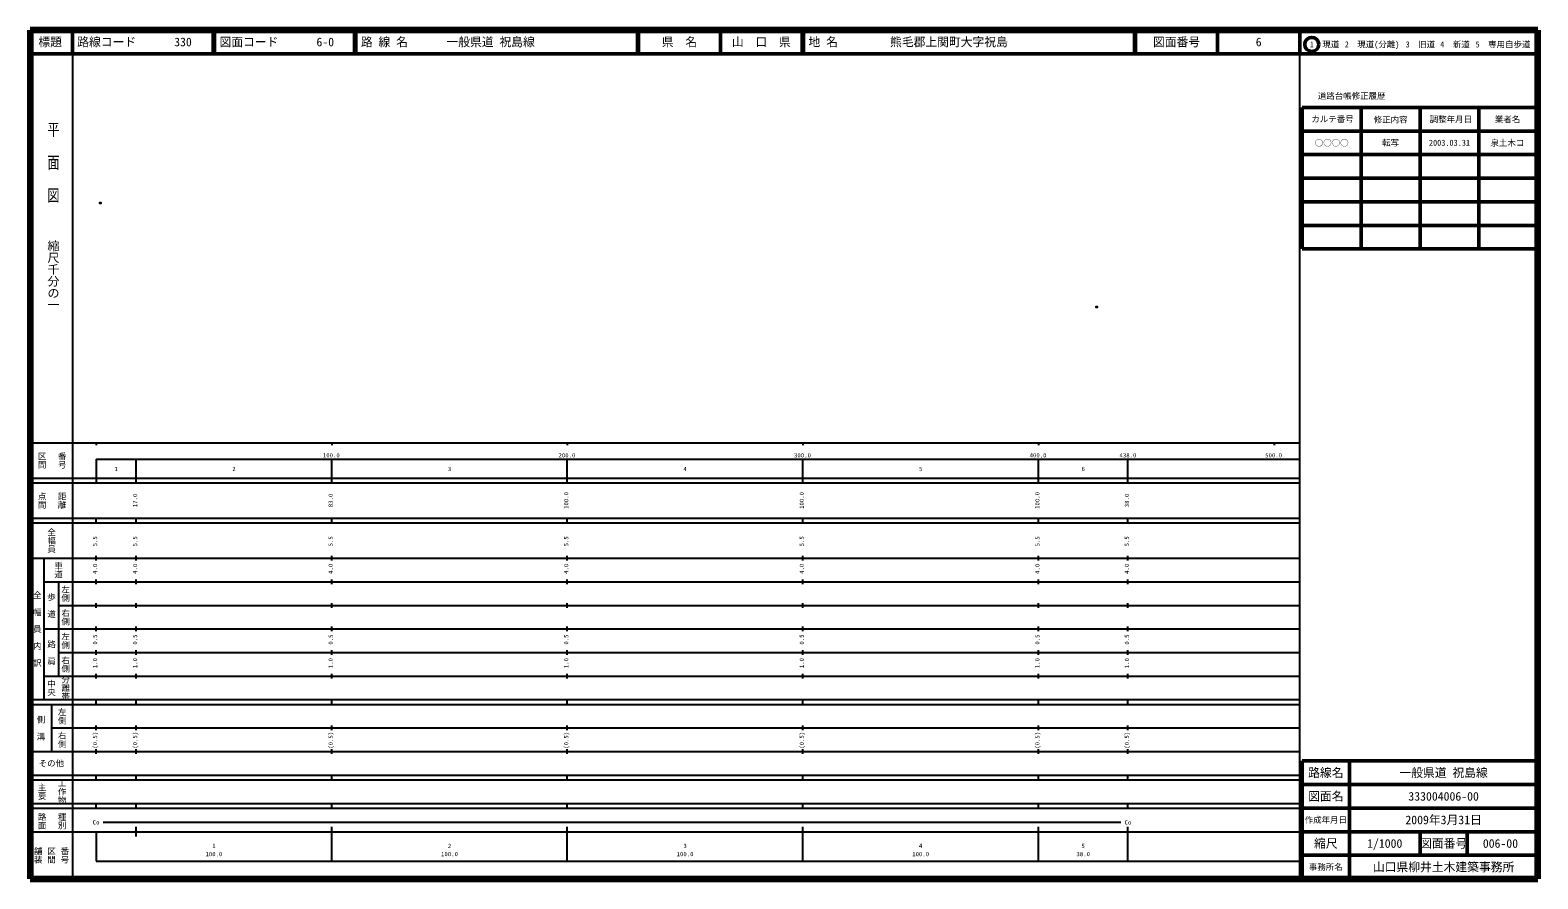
# Model space of a CAD drawing. Units: millimetres on the paper. Extents: x 40 to 680, y 20 to 380.
import ezdxf
from ezdxf.enums import TextEntityAlignment as Align

# ---------------------------------------------------------------- set-up
doc = ezdxf.new("R2010")
doc.units = ezdxf.units.MM
doc.header["$PDMODE"] = 32
doc.header["$PDSIZE"] = 0.5
doc.layers.add('M-OTRS', color=6, linetype='Continuous')
doc.layers.add('M-TTL-TXT', color=7, linetype='Continuous')
for name, color, linetype, lineweight in [('M-TTL', 2, 'Continuous', 140), ('M-TTL-BAND', 7, 'Continuous', 25), ('M-TTL-FRAM', 2, 'Continuous', 50), ('M-TTL-LINE', 7, 'Continuous', 50)]:
    doc.layers.add(name, color=color, linetype=linetype, lineweight=lineweight)
doc.styles.add('@ＭＳ ゴシック', font='')
doc.styles.add('ＭＳ ゴシック', font='')
doc.styles.get('@ＭＳ ゴシック').set_extended_font_data('@MS Gothic')
doc.styles.get('ＭＳ ゴシック').set_extended_font_data('MS Gothic')

msp = doc.modelspace()

# ---------------------------------------------------------------- linework, layer by layer
at = {"layer": 'M-OTRS'}
for p in [(69.786, 306.671), (492.708, 262.602)]:
    msp.add_point(p, dxfattribs=at)
at = {"layer": 'M-TTL'}
for p, q in [((40, 380), (40, 20)), ((680, 380), (40, 380)), ((680, 20), (680, 380)), ((40, 20), (680, 20))]:
    msp.add_line(p, q, dxfattribs=at)
at = {"layer": 'M-TTL-BAND'}
for p, q in [((58, 370), (58, 20)), ((579, 20), (579, 370)), ((40, 205), (579, 205)), ((68, 205), (68, 204)), ((168, 205), (168, 204)), ((268, 205), (268, 204)), ((368, 205), (368, 204)), ((468, 205), (468, 204)), ((568, 205), (568, 204)), ((68, 198), (579, 198)), ((68, 198), (68, 188)), ((85, 188), (85, 198)), ((168, 188), (168, 198)), ((268, 188), (268, 198)), ((368, 188), (368, 198)), ((468, 188), (468, 198)), ((506, 188), (506, 198)), ((40, 190), (579, 190)), ((40, 188), (579, 188)), ((40, 173), (579, 173)), ((68, 171), (68, 173)), ((85, 171), (85, 173)), ((168, 171), (168, 173)), ((268, 171), (268, 173)), ((368, 171), (368, 173)), ((468, 171), (468, 173)), ((506, 171), (506, 173)), ((40, 171), (579, 171)), ((40, 156), (579, 156)), ((46, 96), (46, 156)), ((68, 155), (68, 157)), ((85, 155), (85, 157)), ((168, 155), (168, 157)), ((268, 155), (268, 157)), ((368, 155), (368, 157)), ((468, 155), (468, 157)), ((506, 155), (506, 157)), ((46, 146), (579, 146)), ((52, 146), (52, 106)), ((68, 145), (68, 147)), ((85, 145), (85, 147)), ((168, 145), (168, 147)), ((268, 145), (268, 147)), ((368, 145), (368, 147)), ((468, 145), (468, 147)), ((506, 145), (506, 147)), ((52, 136), (579, 136)), ((68, 135), (68, 137)), ((85, 135), (85, 137)), ((168, 135), (168, 137)), ((268, 135), (268, 137)), ((368, 135), (368, 137)), ((468, 135), (468, 137)), ((506, 135), (506, 137)), ((46, 126), (579, 126)), ((68, 125), (68, 127)), ((85, 125), (85, 127)), ((168, 125), (168, 127)), ((268, 125), (268, 127)), ((368, 125), (368, 127)), ((468, 125), (468, 127)), ((506, 125), (506, 127)), ((52, 116), (579, 116)), ((68, 115), (68, 117)), ((85, 115), (85, 117)), ((168, 115), (168, 117)), ((268, 115), (268, 117)), ((368, 115), (368, 117)), ((468, 115), (468, 117)), ((506, 115), (506, 117)), ((46, 106), (579, 106)), ((68, 105), (68, 107)), ((85, 105), (85, 107)), ((168, 105), (168, 107)), ((268, 105), (268, 107)), ((368, 105), (368, 107)), ((468, 105), (468, 107)), ((506, 105), (506, 107)), ((40, 96), (579, 96)), ((68, 94), (68, 96)), ((85, 94), (85, 96)), ((168, 94), (168, 96)), ((268, 94), (268, 96)), ((368, 94), (368, 96)), ((468, 94), (468, 96)), ((506, 94), (506, 96)), ((40, 94), (579, 94)), ((49, 94), (49, 74)), ((49, 84), (579, 84)), ((68, 83), (68, 85)), ((85, 83), (85, 85)), ((168, 83), (168, 85)), ((268, 83), (268, 85)), ((368, 83), (368, 85)), ((468, 83), (468, 85)), ((506, 83), (506, 85)), ((40, 74), (579, 74)), ((68, 73), (68, 75)), ((85, 73), (85, 75)), ((168, 73), (168, 75)), ((268, 73), (268, 75)), ((368, 73), (368, 75)), ((468, 73), (468, 75)), ((506, 73), (506, 75)), ((40, 64), (579, 64)), ((68, 62), (68, 64)), ((85, 62), (85, 64)), ((168, 62), (168, 64)), ((268, 62), (268, 64)), ((368, 62), (368, 64)), ((468, 62), (468, 64)), ((506, 62), (506, 64)), ((40, 62), (579, 62)), ((40, 52), (579, 52)), ((68, 50), (68, 52)), ((85, 50), (85, 52)), ((168, 50), (168, 52)), ((268, 50), (268, 52)), ((368, 50), (368, 52)), ((468, 50), (468, 52)), ((506, 50), (506, 52)), ((40, 50), (579, 50)), ((40, 40), (579, 40)), ((68, 40), (68, 27.5)), ((71, 44), (503, 44)), ((85, 38), (85, 42)), ((168, 27.5), (168, 42)), ((268, 27.5), (268, 42)), ((368, 27.5), (368, 42)), ((468, 27.5), (468, 42)), ((506, 27.5), (506, 42)), ((68, 27.5), (579, 27.5))]:
    msp.add_line(p, q, dxfattribs=at)
at = {"layer": 'M-TTL-FRAM'}
for p, q in [((580, 347.197), (580, 287.197)), ((580, 347.197), (680, 347.197)), ((580, 287.197), (680, 287.197)), ((680, 70), (580, 70)), ((580, 70), (580, 20))]:
    msp.add_line(p, q, dxfattribs=at)
at = {"layer": 'M-TTL-LINE'}
for p, q in [((58, 380), (58, 370)), ((117.75, 380), (117.75, 370)), ((118.25, 380), (118.25, 370)), ((177.75, 380), (177.75, 370)), ((178.25, 380), (178.25, 370)), ((297.75, 380), (297.75, 370)), ((298.25, 380), (298.25, 370)), ((333, 380), (333, 370)), ((367.75, 380), (367.75, 370)), ((368.25, 380), (368.25, 370)), ((508.747, 380), (508.747, 370)), ((509.247, 380), (509.247, 370)), ((543.997, 380), (543.997, 370)), ((579, 380), (579, 370)), ((40, 370), (680, 370)), ((605, 347.197), (605, 287.197)), ((630, 347.197), (630, 287.197)), ((655, 347.197), (655, 287.197)), ((580, 337.197), (680, 337.197)), ((580, 327.197), (680, 327.197)), ((580, 317.197), (680, 317.197)), ((580, 307.197), (680, 307.197)), ((580, 297.197), (680, 297.197)), ((600, 70), (600, 20)), ((680, 60), (580, 60)), ((680, 50), (580, 50)), ((680, 40), (580, 40)), ((630, 40), (630, 30)), ((650, 40), (650, 30)), ((680, 30), (580, 30))]:
    msp.add_line(p, q, dxfattribs=at)
msp.add_circle((584.031, 373.958), 3, dxfattribs=at)

# ---------------------------------------------------------------- texts
at = {"layer": 'M-TTL-BAND', "style": '@ＭＳ ゴシック', "width": 1.4}
msp.add_text('平  面  図', height=3.666, rotation=270, dxfattribs=at).set_placement((49.777, 306.475), align=Align.MIDDLE_RIGHT)
at = {"layer": 'M-TTL-BAND', "style": '@ＭＳ ゴシック'}
msp.add_text('縮尺千分の一', height=3.666, rotation=270, dxfattribs=at).set_placement((49.777, 261.03), align=Align.MIDDLE_RIGHT)
for s, p in [('区間', (45, 197.5)), ('番号', (53.5, 197.5)), ('点間', (45, 180.5)), ('距離', (53.5, 180.5)), ('全幅員', (49, 163.5)), ('車道', (52, 151)), ('全\u3000幅\u3000員\u3000内\u3000訳', (43, 126)), ('歩\u3000道', (49, 136)), ('左側', (55, 141)), ('右側', (55, 131)), ('左側', (55, 121)), ('路\u3000肩', (49, 116)), ('右側', (55, 111)), ('中央', (49, 101)), ('分離帯', (55, 101)), ('左側', (53.5, 89)), ('側\u3000溝', (44.5, 84)), ('右側', (53.5, 79)), ('主要', (45, 57)), ('工作物', (53.5, 57)), ('路面', (45, 44.5)), ('種別', (53.5, 44.5)), ('舗装', (43.333, 30)), ('区間', (49, 30)), ('番号', (54.667, 30))]:
    msp.add_text(s, height=2.566, rotation=270, dxfattribs=at).set_placement(p, align=Align.MIDDLE_CENTER)
at = {"layer": 'M-TTL-BAND', "style": 'ＭＳ ゴシック'}
for s, p in [('100.0', (167.844, 198.195)), ('200.0', (267.844, 198.195)), ('300.0', (367.844, 198.195)), ('400.0', (467.844, 198.195)), ('438.0', (506, 198.195)), ('500.0', (567.844, 198.195)), ('1', (76.5, 192.405)), ('2', (126.5, 192.405)), ('3', (218, 192.405)), ('4', (318, 192.405)), ('5', (418, 192.405)), ('6', (487, 192.405)), ('Co', (68, 42.5)), ('Co', (506, 42.5)), ('1', (118, 32.523)), ('2', (218, 32.523)), ('3', (318, 32.523)), ('4', (418, 32.523)), ('5', (487, 32.523)), ('100.0', (118, 29.033)), ('100.0', (218, 29.033)), ('100.0', (318, 29.033)), ('100.0', (418, 29.033)), ('38.0', (487, 29.033))]:
    msp.add_text(s, height=1.833, dxfattribs=at).set_placement(p, align=Align.BOTTOM_CENTER)
for s, p in [('17.0', (86, 180.5)), ('83.0', (169, 180.5)), ('100.0', (269, 180.5)), ('100.0', (369, 180.5)), ('100.0', (469, 180.5)), ('38.0', (507, 180.5)), ('5.5', (69, 163.174)), ('5.5', (86, 163.174)), ('5.5', (169, 163.174)), ('5.5', (269, 163.174)), ('5.5', (369, 163.174)), ('5.5', (469, 163.174)), ('5.5', (507, 163.174)), ('4.0', (69, 151.5)), ('4.0', (86, 151.5)), ('4.0', (169, 151.5)), ('4.0', (269, 151.5)), ('4.0', (369, 151.5)), ('4.0', (469, 151.5)), ('4.0', (507, 151.5)), ('0.5', (69, 121.5)), ('0.5', (86, 121.5)), ('0.5', (169, 121.5)), ('0.5', (269, 121.5)), ('0.5', (369, 121.5)), ('0.5', (469, 121.5)), ('0.5', (507, 121.5)), ('1.0', (69, 111.5)), ('1.0', (86, 111.5)), ('1.0', (169, 111.5)), ('1.0', (269, 111.5)), ('1.0', (369, 111.5)), ('1.0', (469, 111.5)), ('1.0', (507, 111.5)), ('(0.5)', (69, 78.764)), ('(0.5)', (86, 78.764)), ('(0.5)', (169, 78.764)), ('(0.5)', (269, 78.764)), ('(0.5)', (369, 78.764)), ('(0.5)', (469, 78.764)), ('(0.5)', (507, 78.764))]:
    msp.add_text(s, height=1.833, rotation=90, dxfattribs=at).set_placement(p, align=Align.BOTTOM_CENTER)
msp.add_text('その他', height=2.566, dxfattribs=at).set_placement((49, 69), align=Align.MIDDLE_CENTER)
at = {"layer": 'M-TTL-TXT', "style": 'ＭＳ ゴシック'}
for s, height, p in [('標題', 3.666, (48.5, 375)), ('県\u3000名', 3.666, (315.625, 375)), ('山\u3000口\u3000県', 3.666, (350.375, 375)), ('図面番号', 3.666, (526.622, 375)), ('6', 3.666, (561.497, 375)), ('1\u3000現道', 2.566, (589.448, 373.958)), ('2\u3000現道(分離)', 2.566, (609.619, 373.958)), ('3\u3000旧道', 2.566, (630.121, 373.958)), ('4\u3000新道', 2.566, (644.824, 373.958)), ('5\u3000専用自歩道', 2.566, (665.228, 373.958)), ('道路台帳修正履歴', 2.566, (600.968, 352.113)), ('カルテ番号', 2.566, (592.839, 342.277)), ('修正内容', 2.566, (617.509, 342.023)), ('調整年月日', 2.566, (643.089, 342.197)), ('業者名', 2.566, (667.134, 342.197)), ('○○○○', 2.566, (592.5, 332.189)), ('転写', 2.566, (617.5, 332.245)), ('2003.03.31', 2.566, (642.5, 332.245)), ('泉土木コ', 2.566, (667.077, 332.189)), ('路線名', 3.666, (590, 65)), ('路線名', 3.666, (590, 65)), ('一般県道 祝島線', 3.666, (640, 65)), ('図面名', 3.666, (590, 55)), ('図面名', 3.666, (590, 55)), ('333004006-00', 3.666, (640, 55)), ('作成年月日', 2.566, (590, 45)), ('作成年月日', 2.566, (590, 45)), ('2009年3月31日', 3.666, (640, 45)), ('縮尺', 3.666, (590, 35)), ('縮尺', 3.666, (590, 35)), ('1/1000', 3.666, (615, 35)), ('図面番号', 3.666, (640, 35)), ('図面番号', 3.666, (640, 35)), ('006-00', 3.666, (664.125, 35)), ('事務所名', 2.566, (590, 25)), ('事務所名', 2.566, (590, 25)), ('山口県柳井土木建築事務所', 3.666, (640, 25))]:
    msp.add_text(s, height=height, dxfattribs=at).set_placement(p, align=Align.MIDDLE_CENTER)
for s, p in [('路線コード', (60, 375)), ('330', (101.142, 375)), ('図面コード', (120.38, 375)), ('6-0', (161.521, 375)), ('路 線 名', (180.38, 375)), ('一般県道 祝島線', (216.734, 375)), ('地 名', (370.38, 375)), ('熊毛郡上関町大字祝島', (405.024, 375))]:
    msp.add_text(s, height=3.666, dxfattribs=at).set_placement(p, align=Align.MIDDLE_LEFT)

doc.saveas('drawing.dxf')
